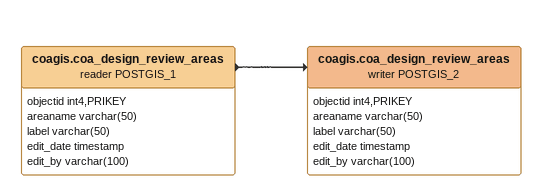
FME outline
coagis.coa_design_review_areas (reader POSTGIS_1)
    attributes: objectid int4,PRIKEY, areaname varchar(50), label varchar(50), edit_date timestamp, edit_by varchar(100)
    -> coagis.coa_design_review_areas (writer POSTGIS_2)
coagis.coa_design_review_areas (writer POSTGIS_2)
    attributes: objectid int4,PRIKEY, areaname varchar(50), label varchar(50), edit_date timestamp, edit_by varchar(100)
